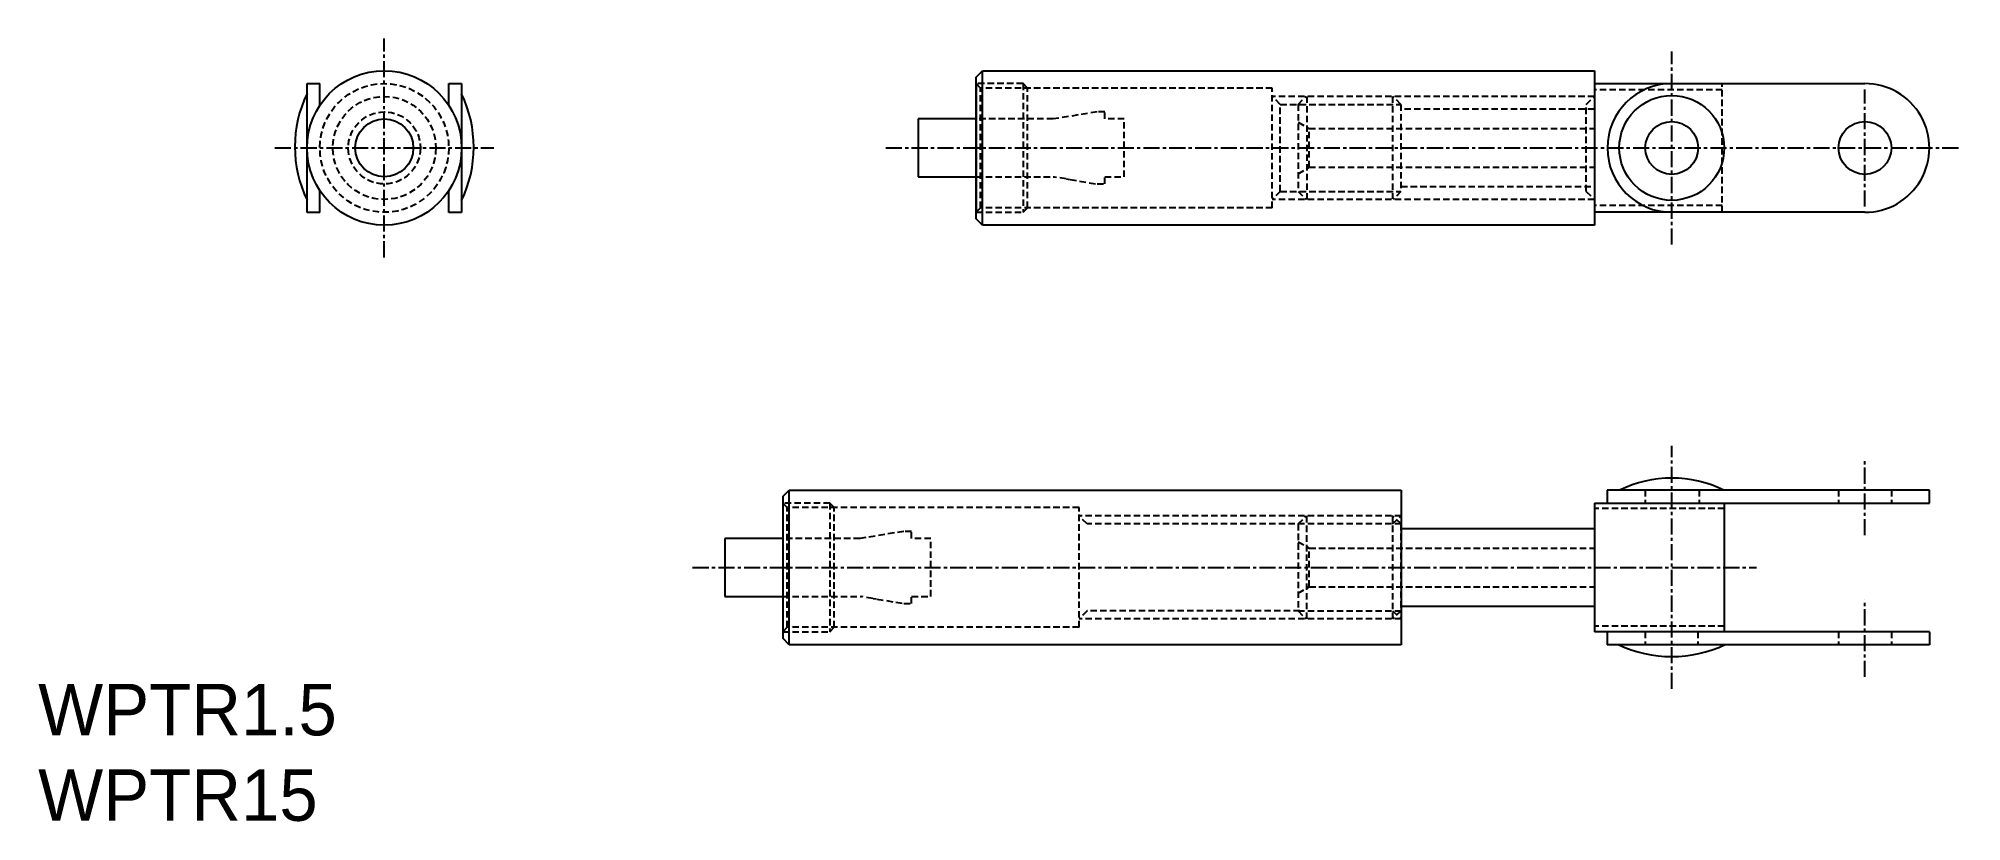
# Model space of a CAD drawing. Extents: x 21 to 170, y -8 to 53.
import ezdxf

# ---------------------------------------------------------------- set-up
doc = ezdxf.new("R2010")
doc.units = 0
doc.linetypes.add('CENTER', pattern=[2, 1.25, -0.25, 0.25, -0.25])
doc.linetypes.add('DASHED', pattern=[0.75, 0.5, -0.25])
doc.layers.get('0').update_dxf_attribs({"linetype": 'CONTINUOUS'})
doc.layers.add('CENTER', color=1, linetype='CENTER')

msp = doc.modelspace()

# ---------------------------------------------------------------- linework, layer by layer
at = {"color": 7, "linetype": 'CONTINUOUS'}
for p, q in [((42.05, 39.64), (42.05, 49.66)), ((42.05, 49.66), (43.05, 49.66)), ((43.05, 47.98), (43.05, 49.66)), ((53.05, 49.66), (54.05, 49.66)), ((53.05, 47.98), (53.05, 49.66)), ((54.05, 49.66), (54.05, 39.64)), ((93.98, 50.16), (94.48, 50.66)), ((93.98, 39.16), (93.98, 50.16)), ((93.98, 39.66), (93.98, 49.66)), ((93.98, 49.64), (93.98, 39.66)), ((94.48, 38.66), (94.48, 50.66)), ((94.48, 50.66), (141.98, 50.66)), ((141.98, 50.66), (141.98, 38.66)), ((141.98, 49.66), (162.98, 49.66)), ((89.48, 46.91), (89.48, 42.41)), ((93.98, 46.91), (89.48, 46.91)), ((89.48, 42.41), (93.98, 42.41)), ((43.05, 39.64), (43.05, 41.35)), ((53.05, 39.64), (53.05, 41.35)), ((43.05, 39.64), (42.05, 39.64)), ((54.05, 39.64), (53.05, 39.64)), ((94.48, 38.66), (93.98, 39.16)), ((162.97, 39.66), (141.98, 39.66)), ((141.98, 38.66), (94.48, 38.66)), ((78.98, 17.58), (79.48, 18.08)), ((79.48, 18.08), (126.98, 18.08)), ((79.48, 6.08), (79.48, 18.08)), ((126.98, 18.08), (126.98, 6.08)), ((167.98, 18.08), (142.96, 18.08)), ((142.96, 18.08), (142.96, 17.08)), ((167.98, 17.08), (167.98, 18.08)), ((78.98, 17.58), (78.98, 6.58)), ((141.98, 17.08), (167.98, 17.08)), ((141.98, 17.08), (141.98, 7.09)), ((152.07, 7.09), (152.07, 17.08)), ((141.98, 15.08), (126.98, 15.08)), ((74.48, 14.33), (74.48, 9.83)), ((78.98, 14.33), (74.48, 14.33)), ((74.48, 9.83), (78.98, 9.83)), ((126.98, 9.08), (141.98, 9.08)), ((79.48, 6.08), (78.98, 6.58)), ((126.98, 6.08), (79.48, 6.08)), ((167.98, 7.09), (141.98, 7.09)), ((142.96, 7.09), (142.96, 6.08)), ((167.98, 6.08), (142.96, 6.08)), ((167.98, 7.09), (167.98, 6.08))]:
    msp.add_line(p, q, dxfattribs=at)
at = {"color": 3, "linetype": 'DASHED'}
for p, q in [((97.63, 49.66), (93.98, 49.66)), ((94.33, 49.31), (93.98, 49.66)), ((94.33, 40.01), (94.33, 49.31)), ((116.98, 49.31), (94.33, 49.31)), ((97.63, 49.66), (97.63, 39.66)), ((97.98, 49.31), (97.63, 49.66)), ((97.98, 40.01), (97.98, 49.31)), ((116.98, 40.01), (116.98, 49.31)), ((151.9, 39.66), (151.9, 49.66)), ((141.98, 48.66), (116.98, 48.66)), ((117.6, 48.04), (116.98, 48.66)), ((117.6, 41.29), (117.6, 48.04)), ((117.6, 48.04), (126.96, 48.04)), ((118.98, 48.04), (119.6, 48.66)), ((118.98, 48.04), (118.98, 41.29)), ((119.65, 48.66), (119.65, 40.66)), ((126.32, 48.66), (126.32, 40.71)), ((126.96, 48.04), (126.34, 48.66)), ((126.96, 48.04), (126.96, 41.27)), ((141.35, 48.04), (141.98, 48.66)), ((141.35, 41.29), (141.35, 48.04)), ((141.96, 48.66), (141.98, 48.66)), ((151.9, 49.18), (141.98, 49.18)), ((99.98, 46.91), (93.98, 46.91)), ((103.38, 47.46), (99.98, 46.91)), ((103.98, 47.46), (103.38, 47.46)), ((103.98, 46.91), (103.98, 47.46)), ((105.48, 46.91), (103.98, 46.91)), ((105.48, 42.41), (105.48, 46.91)), ((118.98, 46.66), (119.84, 46.16)), ((141.98, 47.66), (126.96, 47.66)), ((119.84, 43.16), (119.84, 46.16)), ((119.84, 46.16), (141.98, 46.16)), ((93.98, 42.41), (100.08, 42.41)), ((100.97, 42.25), (100.08, 42.4)), ((100.99, 42.25), (101.24, 42.21)), ((101.28, 42.2), (103.38, 41.86)), ((103.38, 41.86), (103.98, 41.86)), ((103.98, 42.41), (105.48, 42.41)), ((103.98, 41.86), (103.98, 42.41)), ((118.98, 42.66), (119.84, 43.16)), ((119.84, 43.16), (141.99, 43.16)), ((117.6, 41.29), (116.98, 40.66)), ((141.98, 40.66), (116.98, 40.66)), ((117.6, 41.29), (126.96, 41.29)), ((118.98, 41.29), (119.6, 40.66)), ((126.96, 41.27), (126.35, 40.66)), ((126.96, 41.66), (141.98, 41.66)), ((141.35, 41.29), (141.98, 40.66)), ((94.33, 40.01), (93.98, 39.66)), ((93.98, 39.66), (97.62, 39.66)), ((116.98, 40.01), (94.33, 40.01)), ((97.63, 39.66), (97.98, 40.02)), ((151.9, 40.2), (141.98, 40.2)), ((145.91, 18.08), (145.91, 17.08)), ((150.12, 18.08), (150.12, 17.08)), ((160.93, 18.08), (160.93, 17.08)), ((165.03, 18.08), (165.03, 17.08)), ((82.63, 17.08), (78.98, 17.08)), ((79.33, 16.73), (78.98, 17.08)), ((101.98, 16.73), (79.33, 16.73)), ((79.33, 7.43), (79.33, 16.73)), ((82.63, 17.08), (82.63, 7.08)), ((82.98, 16.73), (82.63, 17.08)), ((82.98, 7.43), (82.98, 16.73)), ((101.98, 7.43), (101.98, 16.73)), ((152.07, 16.67), (141.98, 16.67)), ((126.98, 16.08), (101.98, 16.08)), ((102.6, 15.46), (101.98, 16.08)), ((126.98, 15.46), (102.6, 15.46)), ((118.98, 15.46), (119.61, 16.08)), ((118.98, 15.46), (118.98, 8.71)), ((119.64, 16.08), (119.64, 8.08)), ((126.3, 15.46), (126.98, 16.08)), ((126.31, 16.08), (126.31, 8.08)), ((126.98, 15.46), (126.31, 16.08)), ((126.96, 15.46), (126.96, 8.71)), ((84.98, 14.33), (78.98, 14.33)), ((88.38, 14.88), (84.98, 14.33)), ((88.98, 14.88), (88.38, 14.88)), ((88.98, 14.33), (88.98, 14.88)), ((90.48, 14.33), (88.98, 14.33)), ((90.48, 9.83), (90.48, 14.33)), ((118.98, 14.08), (119.85, 13.58)), ((119.85, 13.58), (141.98, 13.58)), ((119.85, 10.58), (119.85, 13.58)), ((118.98, 10.08), (119.85, 10.58)), ((119.85, 10.58), (141.98, 10.58)), ((78.98, 9.83), (85.08, 9.83)), ((85.97, 9.67), (85.08, 9.82)), ((85.99, 9.67), (86.24, 9.63)), ((86.28, 9.62), (88.38, 9.28)), ((88.38, 9.28), (88.98, 9.28)), ((88.98, 9.28), (88.98, 9.83)), ((88.98, 9.83), (90.48, 9.83)), ((102.6, 8.71), (101.98, 8.08)), ((126.98, 8.08), (101.98, 8.08)), ((119.12, 8.71), (102.6, 8.71)), ((118.98, 8.71), (126.98, 8.71)), ((118.98, 8.71), (119.61, 8.08)), ((126.98, 8.71), (126.31, 8.08)), ((126.31, 8.71), (126.98, 8.08)), ((152.07, 7.51), (141.98, 7.51)), ((79.33, 7.43), (78.98, 7.08)), ((78.98, 7.08), (81.24, 7.08)), ((78.98, 7.08), (82.62, 7.08)), ((101.98, 7.43), (79.33, 7.43)), ((82.63, 7.07), (82.98, 7.43)), ((145.91, 7.09), (145.91, 6.08)), ((150, 7.09), (150, 6.08)), ((160.93, 7.09), (160.93, 6.08)), ((165.03, 7.09), (165.03, 6.08))]:
    msp.add_line(p, q, dxfattribs=at)
at = {"color": 7, "linetype": 'CONTINUOUS'}
for centre, radius in [((48.05, 44.66), 6), ((147.98, 44.66), 4.07), ((48.05, 44.66), 2.25), ((162.98, 44.66), 2.05)]:
    msp.add_circle(centre, radius, dxfattribs=at)
at = {"color": 3, "linetype": 'DASHED'}
for radius in [5, 4, 2.8]:
    msp.add_circle((48.05, 44.66), radius, dxfattribs=at)
at = {"color": 3, "linetype": 'CONTINUOUS'}
msp.add_circle((147.98, 44.66), 2.05, dxfattribs=at)
at = {"color": 7, "linetype": 'CONTINUOUS'}
for centre, radius, start, end in [((147.99, 44.66), 5, 90.1209, 269.8791), ((162.98, 44.66), 5, 269.866, 90), ((50.7, 44.75), 9.59, 154.412, 205.588), ((45.4, 44.72), 9.59, 334.4168, 25.5832), ((147.98, 9.8), 9.22, 63.9074, 116.0926), ((147.98, 14.76), 9.61, 244.4527, 295.5473)]:
    msp.add_arc(centre, radius, start, end, dxfattribs=at)
at = {"layer": 'CENTER', "color": 1, "linetype": 'CENTER'}
for p, q in [((48.05, 36.16), (48.05, 53.16)), ((147.98, 37.16), (147.98, 52.16)), ((162.98, 40.11), (162.98, 49.21)), ((39.55, 44.66), (56.55, 44.66)), ((86.98, 44.66), (170.48, 44.66)), ((147.98, 2.64), (147.98, 21.53)), ((162.98, 14.58), (162.98, 20.58)), ((71.98, 12.08), (154.57, 12.08)), ((162.98, 3.58), (162.98, 9.59))]:
    msp.add_line(p, q, dxfattribs=at)

# ---------------------------------------------------------------- texts
at = {"color": 7, "linetype": 'CONTINUOUS'}
for s, p in [('WPTR1.5', (21.18, -0.96)), ('WPTR15', (21.18, -7.6))]:
    msp.add_text(s, height=4, dxfattribs=at).set_placement(p)

doc.saveas('drawing.dxf')
